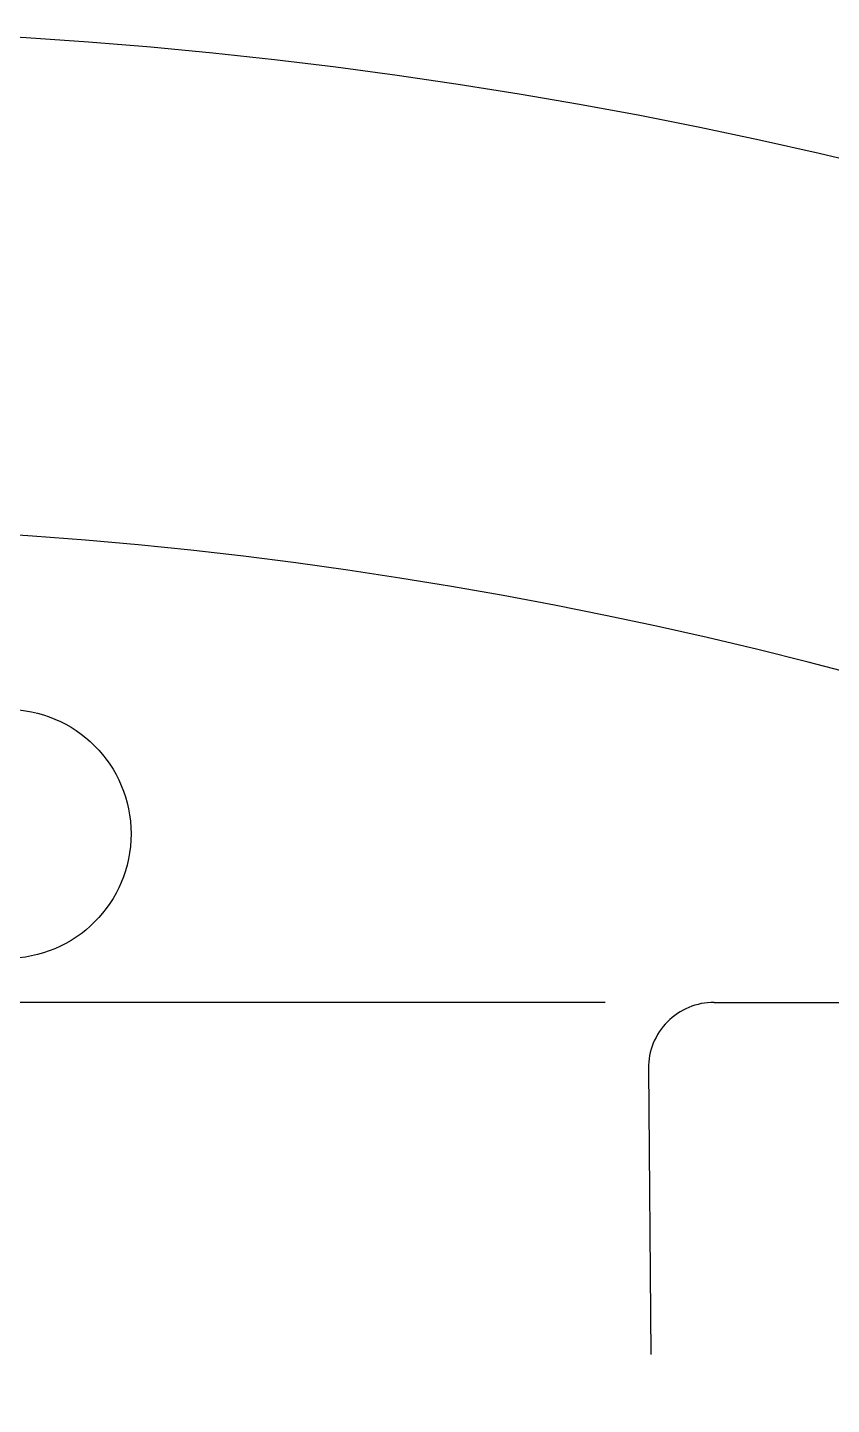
# Model space of a CAD drawing. Header units: millimetres. Extents: x -1272.84 to -1271.34, y 2198.98 to 2200.47.
# Drawn here: x -1272.0402 to -1271.9177, y 2200.2612 to 2200.4712 of the extents above; entities that cross this region are included whole.
import ezdxf

# ---------------------------------------------------------------- set-up
doc = ezdxf.new("R2010")
doc.units = ezdxf.units.MM
doc.header["$LTSCALE"] = 10
doc.layers.add('jacuzzi', color=1, linetype='Continuous')

msp = doc.modelspace()

# ---------------------------------------------------------------- linework, layer by layer
at = {"layer": 'jacuzzi'}
for p, q in [((-1271.952196220656, 2200.322537473339), (-1272.088406376098, 2200.322537473339)), ((-1271.935586931398, 2200.322537473339), (-1271.786593634426, 2200.322537473339)), ((-1271.945586552529, 2200.312450425909), (-1271.945206976228, 2200.268846391218))]:
    msp.add_line(p, q, dxfattribs=at)
at = {"layer": 'jacuzzi', "color": 3}
msp.add_circle((-1272.088406376098, 2199.723665272648), 0.7475, dxfattribs=at)
at = {"layer": 'jacuzzi'}
msp.add_circle((-1272.043406376098, 2200.348226559316), 0.019, dxfattribs=at)
for centre, radius, start, end in [((-1272.088406376098, 2199.723665272648), 0.6717391304347825, 278.7373648686237, 261.2626351313762), ((-1271.935586931398, 2200.312537473339), 0.01000000000000001, 90, 180.4987513398523)]:
    msp.add_arc(centre, radius, start, end, dxfattribs=at)

doc.saveas('drawing.dxf')
